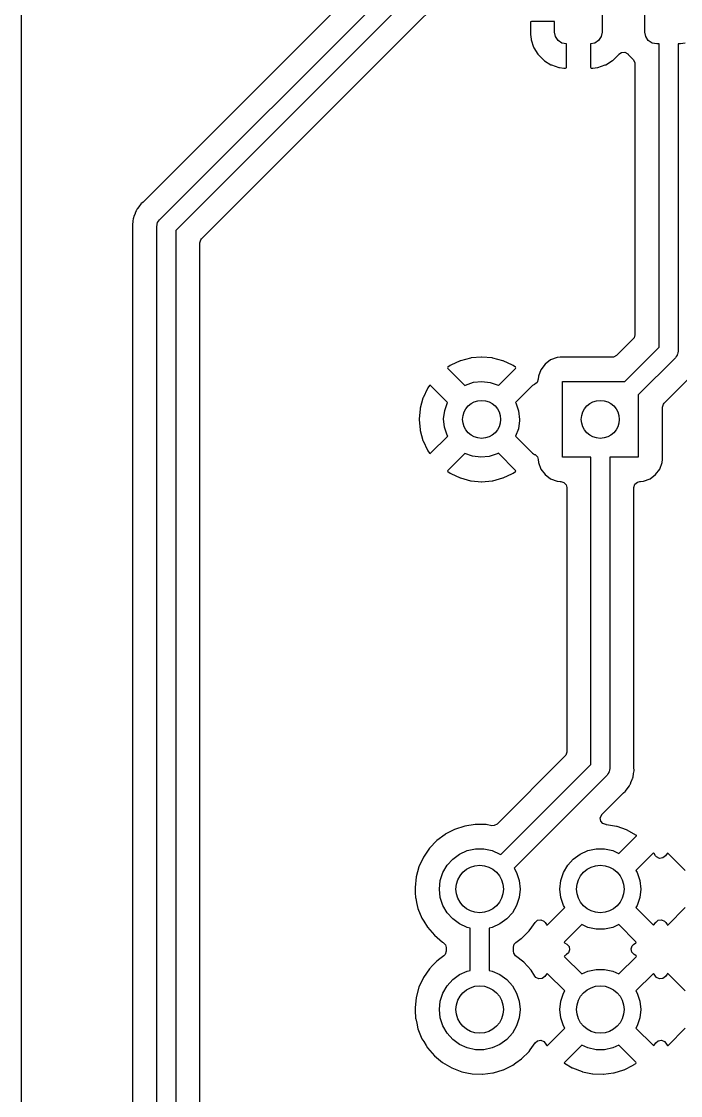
# Model space of a CAD drawing. Extents: x 87 to 116, y -228 to -39.
# Drawn here: x 86.87 to 100.75, y -205.76 to -183.13 of the extents above; entities that cross this region are included whole.
import ezdxf

# ---------------------------------------------------------------- set-up
doc = ezdxf.new("R2010")
doc.units = 0
doc.layers.add('BLACK', color=7, linetype='CONTINUOUS')

msp = doc.modelspace()

# ---------------------------------------------------------------- linework, layer by layer
at = {"layer": 'BLACK', "linetype": 'CONTINUOUS'}
for p, q in [((86.8685, -227.965), (86.8685, -38.7345)), ((89.7746, -187.311), (97.5218, -179.563)), ((97.7458, -179.905), (90.116, -187.535)), ((94.9679, -183.402), (97.8855, -180.485)), ((94.0366, -182.329), (89.4355, -186.931)), ((99.0983, -182.405), (99.0983, -183.355)), ((99.9983, -183.355), (99.9983, -182.405)), ((97.5919, -183.14), (97.5903, -183.148)), ((97.5903, -183.148), (97.5903, -183.402)), ((97.5931, -183.138), (97.5919, -183.14)), ((97.6084, -183.134), (97.5931, -183.138)), ((98.0983, -183.134), (97.6084, -183.134)), ((98.0983, -183.355), (98.0983, -183.134)), ((90.6614, -187.709), (94.9679, -183.402)), ((97.5903, -183.402), (97.5906, -183.409)), ((97.5906, -183.409), (97.6005, -183.504)), ((97.6005, -183.504), (97.6034, -183.518)), ((97.6034, -183.518), (97.6548, -183.672)), ((98.1173, -183.451), (98.0983, -183.355)), ((98.1715, -183.532), (98.1173, -183.451)), ((98.2526, -183.586), (98.1715, -183.532)), ((99.025, -183.532), (98.9439, -183.586)), ((99.0792, -183.451), (99.025, -183.532)), ((99.0983, -183.355), (99.0792, -183.451)), ((100.017, -183.451), (99.9983, -183.355)), ((100.071, -183.532), (100.017, -183.451)), ((100.153, -183.586), (100.071, -183.532)), ((97.6548, -183.672), (97.661, -183.685)), ((97.661, -183.685), (97.7463, -183.823)), ((98.3443, -183.604), (98.2526, -183.586)), ((98.3443, -184.099), (98.3443, -183.604)), ((98.9439, -183.586), (98.8523, -183.604)), ((98.8523, -183.604), (98.8523, -184.095)), ((100.248, -183.605), (100.153, -183.586)), ((100.298, -183.605), (100.248, -183.605)), ((100.298, -189.995), (100.298, -183.605)), ((100.748, -183.605), (100.698, -183.605)), ((100.698, -183.605), (100.698, -190.078)), ((100.844, -183.586), (100.748, -183.605)), ((97.7463, -183.823), (97.7554, -183.834)), ((97.7554, -183.834), (97.8701, -183.949)), ((97.8701, -183.949), (97.8815, -183.958)), ((97.8815, -183.958), (98.0195, -184.043)), ((99.1782, -184.042), (99.3161, -183.957)), ((99.3161, -183.957), (99.3275, -183.948)), ((99.3275, -183.948), (99.442, -183.833)), ((99.442, -183.833), (99.4491, -183.824)), ((99.4491, -183.824), (99.507, -183.783)), ((99.507, -183.783), (99.5779, -183.78)), ((99.5779, -183.78), (99.6393, -183.816)), ((99.6393, -183.816), (99.6461, -183.823)), ((99.6461, -183.823), (99.6498, -183.829)), ((99.6498, -183.829), (99.655, -183.835)), ((99.655, -183.835), (99.7528, -183.932)), ((99.7528, -183.932), (99.7869, -183.994)), ((99.7869, -183.994), (99.7898, -184.021)), ((98.0195, -184.043), (98.0327, -184.049)), ((98.0327, -184.049), (98.187, -184.1)), ((98.187, -184.1), (98.2003, -184.103)), ((98.2003, -184.103), (98.2947, -184.113)), ((98.2947, -184.113), (98.3011, -184.113)), ((98.3011, -184.113), (98.3261, -184.113)), ((98.3261, -184.113), (98.3414, -184.109)), ((98.3414, -184.109), (98.3426, -184.107)), ((98.3426, -184.107), (98.3443, -184.099)), ((98.8523, -184.095), (98.8567, -184.11)), ((98.8567, -184.11), (98.8581, -184.111)), ((98.8581, -184.111), (98.8658, -184.113)), ((98.8658, -184.113), (98.8954, -184.113)), ((98.8954, -184.113), (98.9019, -184.113)), ((98.9019, -184.113), (98.9975, -184.103)), ((98.9975, -184.103), (99.0109, -184.1)), ((99.0109, -184.1), (99.165, -184.048)), ((99.165, -184.048), (99.1782, -184.042)), ((99.7898, -184.021), (99.7898, -189.732)), ((89.4292, -186.936), (89.3856, -186.974)), ((89.4355, -186.931), (89.4292, -186.936)), ((89.2842, -187.122), (89.2638, -187.174)), ((89.2843, -187.122), (89.2842, -187.122)), ((89.287, -187.115), (89.2843, -187.122)), ((89.2914, -187.109), (89.287, -187.115)), ((89.2926, -187.106), (89.2914, -187.109)), ((89.301, -187.091), (89.2926, -187.106)), ((89.3024, -187.089), (89.301, -187.091)), ((89.3055, -187.082), (89.3024, -187.089)), ((89.3449, -187.032), (89.3055, -187.082)), ((89.3489, -187.027), (89.3449, -187.032)), ((89.3812, -186.981), (89.3489, -187.027)), ((89.3856, -186.974), (89.3812, -186.981)), ((89.2153, -187.344), (89.2037, -187.407)), ((89.2164, -187.338), (89.2153, -187.344)), ((89.2237, -187.282), (89.2164, -187.338)), ((89.2247, -187.275), (89.2237, -187.282)), ((89.2237, -187.282), (89.2237, -187.282)), ((89.2275, -187.267), (89.2247, -187.275)), ((89.2281, -187.265), (89.2275, -187.267)), ((89.2328, -187.249), (89.2281, -187.265)), ((89.2336, -187.246), (89.2328, -187.249)), ((89.235, -187.239), (89.2336, -187.246)), ((89.2612, -187.18), (89.235, -187.239)), ((89.2638, -187.174), (89.2612, -187.18)), ((89.7235, -187.419), (89.7272, -187.386)), ((89.7272, -187.386), (89.7334, -187.376)), ((89.7334, -187.376), (89.7359, -187.365)), ((89.7359, -187.365), (89.7568, -187.339)), ((89.7568, -187.339), (89.7746, -187.311)), ((89.2037, -187.407), (89.2041, -187.415)), ((89.2041, -187.415), (89.2041, -187.415)), ((89.2041, -187.415), (89.2073, -187.469)), ((89.2073, -187.469), (89.2075, -187.477)), ((89.2075, -187.477), (89.2075, -213.585)), ((89.716, -187.452), (89.7235, -187.419)), ((89.716, -213.614), (89.716, -187.452)), ((90.116, -187.535), (90.116, -213.531)), ((90.6245, -187.798), (90.6445, -187.73)), ((90.6245, -213.268), (90.6245, -187.798)), ((90.6445, -187.73), (90.6614, -187.709)), ((99.7529, -189.821), (99.4034, -190.171)), ((99.7698, -189.8), (99.7529, -189.821)), ((99.7898, -189.732), (99.7698, -189.8)), ((99.5772, -190.716), (100.298, -189.995)), ((100.698, -190.078), (100.691, -190.111)), ((96.1059, -190.285), (95.9085, -190.377)), ((96.1162, -190.281), (96.1059, -190.285)), ((96.3267, -190.224), (96.1162, -190.281)), ((96.3375, -190.222), (96.3267, -190.224)), ((96.5545, -190.203), (96.3375, -190.222)), ((96.5655, -190.203), (96.5545, -190.203)), ((96.7825, -190.222), (96.5655, -190.203)), ((96.7933, -190.224), (96.7825, -190.222)), ((97.0038, -190.281), (96.7933, -190.224)), ((97.0141, -190.285), (97.0038, -190.281)), ((97.2115, -190.377), (97.0141, -190.285)), ((98.0133, -190.265), (97.8967, -190.353)), ((98.1497, -190.214), (98.0133, -190.265)), ((98.2119, -190.207), (98.1497, -190.214)), ((99.3143, -190.207), (98.2119, -190.207)), ((99.3411, -190.205), (99.3143, -190.207)), ((99.4034, -190.171), (99.3411, -190.205)), ((100.64, -190.219), (99.86, -190.999)), ((100.657, -190.191), (100.64, -190.219)), ((100.678, -190.165), (100.657, -190.191)), ((100.681, -190.154), (100.678, -190.165)), ((100.687, -190.144), (100.681, -190.154)), ((100.691, -190.111), (100.687, -190.144)), ((95.847, -190.419), (95.8386, -190.429)), ((95.8386, -190.429), (95.8456, -190.442)), ((95.8456, -190.442), (96.2045, -190.801)), ((95.899, -190.382), (95.847, -190.419)), ((95.9085, -190.377), (95.899, -190.382)), ((96.9163, -190.801), (97.2751, -190.442)), ((97.221, -190.382), (97.2115, -190.377)), ((97.2722, -190.418), (97.221, -190.382)), ((97.2815, -190.43), (97.2722, -190.418)), ((97.2751, -190.442), (97.2815, -190.43)), ((97.8094, -190.469), (97.7583, -190.606)), ((97.8967, -190.353), (97.8094, -190.469)), ((96.2194, -190.792), (96.3882, -190.735)), ((96.3882, -190.735), (96.5656, -190.716)), ((96.5656, -190.716), (96.7427, -190.737)), ((96.7427, -190.737), (96.9107, -190.797)), ((97.6716, -190.782), (97.6336, -190.802)), ((97.6718, -190.782), (97.6716, -190.782)), ((97.672, -190.781), (97.6718, -190.782)), ((97.6829, -190.776), (97.672, -190.781)), ((97.7278, -190.738), (97.6818, -190.774)), ((97.6818, -190.774), (97.6829, -190.776)), ((97.7515, -190.671), (97.7278, -190.738)), ((97.7583, -190.606), (97.7515, -190.668)), ((97.7515, -190.668), (97.7515, -190.671)), ((98.26, -192.316), (98.26, -190.716)), ((98.26, -190.716), (99.5772, -190.716)), ((100.405, -191.173), (100.979, -190.599)), ((95.4206, -190.864), (95.3285, -191.062)), ((95.4261, -190.855), (95.4206, -190.864)), ((95.4619, -190.804), (95.4261, -190.855)), ((95.4739, -190.794), (95.4619, -190.804)), ((95.4857, -190.801), (95.4739, -190.794)), ((95.8441, -191.159), (95.4857, -190.801)), ((96.2045, -190.801), (96.2194, -190.792)), ((96.9107, -190.797), (96.9163, -190.801)), ((97.6336, -190.802), (97.2751, -191.16)), ((99.86, -190.999), (99.86, -192.316)), ((95.3248, -191.072), (95.2684, -191.283)), ((95.3285, -191.062), (95.3248, -191.072)), ((95.7824, -191.328), (95.8434, -191.16)), ((95.8434, -191.16), (95.8441, -191.159)), ((97.2751, -191.16), (97.2815, -191.17)), ((97.2815, -191.17), (97.3401, -191.339)), ((100.368, -191.262), (100.389, -191.194)), ((100.389, -191.194), (100.405, -191.173)), ((95.2665, -191.293), (95.2475, -191.511)), ((95.2684, -191.283), (95.2665, -191.293)), ((95.7601, -191.505), (95.7824, -191.328)), ((97.3401, -191.339), (97.36, -191.516)), ((100.368, -192.364), (100.368, -191.262)), ((95.2475, -191.511), (95.2475, -191.521)), ((95.2475, -191.521), (95.2665, -191.739)), ((95.7775, -191.682), (95.7601, -191.505)), ((95.8338, -191.852), (95.7775, -191.682)), ((97.3597, -191.538), (97.3349, -191.715)), ((97.36, -191.516), (97.3597, -191.538)), ((95.2665, -191.739), (95.2684, -191.749)), ((95.2684, -191.749), (95.3248, -191.96)), ((95.4864, -192.23), (95.8456, -191.871)), ((95.8456, -191.871), (95.8338, -191.852)), ((97.3349, -191.715), (97.2752, -191.872)), ((97.2752, -191.872), (97.6343, -192.231)), ((95.3248, -191.96), (95.3285, -191.97)), ((95.3285, -191.97), (95.4206, -192.168)), ((95.4206, -192.168), (95.4261, -192.177)), ((95.4261, -192.177), (95.4625, -192.229)), ((95.4625, -192.229), (95.473, -192.237)), ((95.473, -192.237), (95.4864, -192.23)), ((96.2036, -192.232), (95.8449, -192.59)), ((96.3665, -192.292), (96.2036, -192.232)), ((96.5432, -192.316), (96.3665, -192.292)), ((96.7209, -192.3), (96.5432, -192.316)), ((96.8905, -192.245), (96.7209, -192.3)), ((96.9148, -192.23), (96.8905, -192.245)), ((97.2744, -192.59), (96.9148, -192.23)), ((97.6343, -192.231), (97.676, -192.254)), ((97.676, -192.254), (97.686, -192.256)), ((97.686, -192.256), (97.7362, -192.306)), ((97.7362, -192.306), (97.7515, -192.36)), ((97.7515, -192.36), (97.7515, -192.361)), ((97.7515, -192.361), (97.7515, -192.364)), ((97.7515, -192.364), (97.7583, -192.426)), ((98.86, -192.316), (98.26, -192.316)), ((98.86, -198.79), (98.86, -192.316)), ((99.86, -192.316), (99.26, -192.316)), ((99.26, -192.316), (99.26, -198.873)), ((100.362, -192.426), (100.368, -192.364)), ((95.8449, -192.59), (95.8385, -192.602)), ((97.2814, -192.603), (97.2744, -192.59)), ((97.7583, -192.426), (97.8094, -192.563)), ((97.8094, -192.563), (97.8967, -192.679)), ((100.223, -192.679), (100.311, -192.563)), ((100.311, -192.563), (100.362, -192.426)), ((95.8385, -192.602), (95.8478, -192.614)), ((95.8478, -192.614), (95.899, -192.65)), ((95.899, -192.65), (95.9085, -192.655)), ((95.9085, -192.655), (96.1059, -192.747)), ((96.1059, -192.747), (96.1162, -192.751)), ((96.1162, -192.751), (96.3267, -192.808)), ((96.3267, -192.808), (96.3375, -192.81)), ((96.3375, -192.81), (96.5545, -192.829)), ((96.5655, -192.829), (96.7825, -192.81)), ((96.7825, -192.81), (96.7933, -192.808)), ((96.7933, -192.808), (97.0038, -192.751)), ((97.0038, -192.751), (97.0141, -192.747)), ((97.0141, -192.747), (97.2115, -192.655)), ((97.2115, -192.655), (97.221, -192.65)), ((97.221, -192.65), (97.273, -192.613)), ((97.273, -192.613), (97.2814, -192.603)), ((97.8967, -192.679), (98.0133, -192.767)), ((98.0133, -192.767), (98.1497, -192.818)), ((98.1497, -192.818), (98.2119, -192.825)), ((99.9081, -192.825), (99.9703, -192.818)), ((99.9703, -192.818), (100.107, -192.767)), ((100.107, -192.767), (100.223, -192.679)), ((96.5545, -192.829), (96.5655, -192.829)), ((98.2119, -192.825), (98.2255, -192.825)), ((98.2255, -192.825), (98.2936, -192.845)), ((98.2936, -192.845), (98.3401, -192.898)), ((98.3401, -192.898), (98.3515, -192.951)), ((98.3515, -192.951), (98.3515, -198.527)), ((99.7685, -192.951), (99.7885, -192.882)), ((99.7685, -198.848), (99.7685, -192.951)), ((99.7885, -192.882), (99.8422, -192.836)), ((99.8422, -192.836), (99.8945, -192.825)), ((99.8945, -192.825), (99.9081, -192.825)), ((98.3146, -198.616), (96.8873, -200.043)), ((98.3315, -198.595), (98.3146, -198.616)), ((98.3515, -198.527), (98.3315, -198.595)), ((96.9614, -200.688), (98.86, -198.79)), ((99.2525, -198.905), (99.2488, -198.939)), ((99.26, -198.873), (99.2525, -198.905)), ((99.7607, -198.98), (99.7709, -198.925)), ((99.7687, -198.855), (99.7685, -198.848)), ((99.7723, -198.917), (99.7687, -198.855)), ((99.7709, -198.925), (99.7723, -198.917)), ((99.2014, -199.014), (97.2424, -200.973)), ((99.2192, -198.986), (99.2014, -199.014)), ((99.2401, -198.96), (99.2192, -198.986)), ((99.2426, -198.948), (99.2401, -198.96)), ((99.2488, -198.939), (99.2426, -198.948)), ((99.6943, -199.196), (99.7122, -199.15)), ((99.7122, -199.15), (99.7148, -199.144)), ((99.7148, -199.144), (99.7151, -199.143)), ((99.7151, -199.143), (99.741, -199.086)), ((99.741, -199.086), (99.7424, -199.078)), ((99.7424, -199.078), (99.7432, -199.076)), ((99.7432, -199.076), (99.7479, -199.06)), ((99.7479, -199.06), (99.7485, -199.057)), ((99.7485, -199.057), (99.7513, -199.05)), ((99.7513, -199.05), (99.7596, -198.987)), ((99.7596, -198.987), (99.7607, -198.98)), ((99.5468, -199.388), (99.5847, -199.355)), ((99.5847, -199.355), (99.5904, -199.35)), ((99.5847, -199.355), (99.5847, -199.355)), ((99.5904, -199.35), (99.6271, -199.298)), ((99.6271, -199.298), (99.631, -199.293)), ((99.631, -199.293), (99.6705, -199.242)), ((99.6705, -199.242), (99.6736, -199.235)), ((99.6736, -199.235), (99.675, -199.233)), ((99.675, -199.233), (99.6834, -199.218)), ((99.6834, -199.218), (99.6846, -199.216)), ((99.6846, -199.216), (99.689, -199.21)), ((99.689, -199.21), (99.6943, -199.196)), ((99.0937, -199.841), (99.5405, -199.394)), ((99.5405, -199.394), (99.5468, -199.388)), ((96.4249, -200.053), (96.2041, -200.086)), ((96.4301, -200.053), (96.4249, -200.053)), ((96.5737, -200.054), (96.4301, -200.053)), ((96.4301, -200.053), (96.4301, -200.053)), ((96.6483, -200.055), (96.5737, -200.054)), ((96.6534, -200.056), (96.6483, -200.055)), ((96.7761, -200.078), (96.6534, -200.056)), ((96.6534, -200.056), (96.6534, -200.056)), ((96.8873, -200.043), (96.825, -200.077)), ((99.0584, -199.91), (99.0886, -199.846)), ((99.0676, -199.981), (99.0584, -199.91)), ((99.1134, -200.035), (99.0676, -199.981)), ((99.0886, -199.846), (99.0937, -199.841)), ((99.178, -200.055), (99.1134, -200.035)), ((99.1806, -200.056), (99.1779, -200.055)), ((99.1779, -200.055), (99.178, -200.055)), ((99.1813, -200.056), (99.1806, -200.056)), ((99.1831, -200.056), (99.1813, -200.056)), ((99.1933, -200.057), (99.1831, -200.056)), ((99.403, -200.094), (99.1933, -200.057)), ((95.7895, -200.262), (95.6191, -200.39)), ((95.7936, -200.259), (95.7895, -200.262)), ((95.7895, -200.262), (95.7895, -200.262)), ((95.9918, -200.156), (95.7936, -200.259)), ((96.2041, -200.086), (95.9918, -200.156)), ((96.825, -200.077), (96.7761, -200.078)), ((99.413, -200.097), (99.403, -200.094)), ((99.6137, -200.168), (99.413, -200.097)), ((99.6231, -200.172), (99.6137, -200.168)), ((99.8096, -200.275), (99.6231, -200.172)), ((99.8136, -200.278), (99.8096, -200.275)), ((99.8134, -200.3), (99.8194, -200.289)), ((99.8204, -200.287), (99.8136, -200.278)), ((99.8194, -200.289), (99.8204, -200.287)), ((95.615, -200.393), (95.4606, -200.555)), ((95.6191, -200.39), (95.615, -200.393)), ((99.4517, -200.662), (99.8134, -200.3)), ((95.3347, -200.739), (95.2407, -200.942)), ((95.4606, -200.555), (95.3347, -200.739)), ((95.9512, -200.781), (96.095, -200.676)), ((96.095, -200.676), (96.2573, -200.604)), ((96.2573, -200.604), (96.4312, -200.567)), ((96.4312, -200.567), (96.6088, -200.567)), ((96.6088, -200.567), (96.7827, -200.604)), ((96.7827, -200.604), (96.945, -200.676)), ((96.945, -200.676), (96.9614, -200.688)), ((98.4912, -200.781), (98.635, -200.676)), ((98.635, -200.676), (98.7973, -200.604)), ((98.7973, -200.604), (98.9712, -200.567)), ((98.9712, -200.567), (99.1488, -200.567)), ((99.1488, -200.567), (99.3227, -200.604)), ((99.3227, -200.604), (99.4517, -200.662)), ((100.173, -200.659), (99.8103, -201.021)), ((100.182, -200.654), (100.173, -200.659)), ((100.193, -200.664), (100.182, -200.654)), ((100.223, -200.71), (100.193, -200.664)), ((100.244, -200.735), (100.223, -200.71)), ((100.308, -200.766), (100.244, -200.735)), ((100.433, -200.713), (100.378, -200.758)), ((100.466, -200.665), (100.433, -200.713)), ((100.478, -200.655), (100.466, -200.665)), ((100.49, -200.662), (100.478, -200.655)), ((100.85, -201.021), (100.49, -200.662)), ((95.2407, -200.942), (95.181, -201.157)), ((95.7435, -201.067), (95.8323, -200.913)), ((95.8323, -200.913), (95.9512, -200.781)), ((98.2835, -201.067), (98.3723, -200.913)), ((98.3723, -200.913), (98.4912, -200.781)), ((100.378, -200.758), (100.308, -200.766)), ((95.181, -201.157), (95.1573, -201.379)), ((95.6886, -201.236), (95.7435, -201.067)), ((97.2424, -200.973), (97.2965, -201.067)), ((97.2965, -201.067), (97.3514, -201.236)), ((98.2286, -201.236), (98.2835, -201.067)), ((99.8103, -201.021), (99.8365, -201.067)), ((99.8365, -201.067), (99.8914, -201.236)), ((95.1573, -201.379), (95.1575, -201.384)), ((95.1575, -201.384), (95.1575, -201.384)), ((95.1575, -201.384), (95.163, -201.479)), ((95.67, -201.412), (95.6886, -201.236)), ((95.6886, -201.589), (95.67, -201.412)), ((97.3514, -201.236), (97.37, -201.412)), ((97.37, -201.412), (97.3514, -201.589)), ((98.21, -201.412), (98.2286, -201.236)), ((98.2286, -201.589), (98.21, -201.412)), ((99.8914, -201.236), (99.91, -201.412)), ((99.91, -201.412), (99.8914, -201.589)), ((95.163, -201.479), (95.1701, -201.602)), ((95.1701, -201.602), (95.1712, -201.607)), ((95.1712, -201.607), (95.1712, -201.607)), ((95.1712, -201.607), (95.1911, -201.695)), ((95.7435, -201.758), (95.6886, -201.589)), ((97.3514, -201.589), (97.2965, -201.758)), ((98.2835, -201.758), (98.2286, -201.589)), ((99.8914, -201.589), (99.8365, -201.758)), ((95.1911, -201.695), (95.2192, -201.82)), ((95.2192, -201.82), (95.3033, -202.027)), ((95.8323, -201.912), (95.7435, -201.758)), ((97.2965, -201.758), (97.2077, -201.912)), ((97.9457, -202.168), (98.3097, -201.804)), ((98.3097, -201.804), (98.2835, -201.758)), ((99.8365, -201.758), (99.8103, -201.804)), ((99.8103, -201.804), (100.17, -202.164)), ((100.486, -202.168), (100.85, -201.804)), ((95.3033, -202.027), (95.3401, -202.087)), ((95.3401, -202.087), (95.4173, -202.213)), ((95.9512, -202.044), (95.8323, -201.912)), ((96.095, -202.149), (95.9512, -202.044)), ((97.0888, -202.044), (96.945, -202.149)), ((97.2077, -201.912), (97.0888, -202.044)), ((97.6896, -202.115), (97.737, -202.072)), ((97.737, -202.072), (97.8069, -202.06)), ((97.8069, -202.06), (97.8723, -202.087)), ((97.8723, -202.087), (97.9002, -202.119)), ((100.229, -202.115), (100.277, -202.071)), ((100.277, -202.071), (100.347, -202.059)), ((100.347, -202.059), (100.412, -202.087)), ((100.412, -202.087), (100.44, -202.119)), ((95.4173, -202.213), (95.42, -202.218)), ((95.42, -202.218), (95.5662, -202.386)), ((96.2573, -202.221), (96.095, -202.149)), ((96.32, -202.234), (96.2573, -202.221)), ((96.32, -203.131), (96.32, -202.234)), ((96.7827, -202.221), (96.72, -202.234)), ((96.72, -202.234), (96.72, -203.131)), ((96.945, -202.149), (96.7827, -202.221)), ((97.3999, -202.454), (97.5581, -202.296)), ((97.5581, -202.296), (97.6176, -202.213)), ((97.6176, -202.213), (97.6885, -202.115)), ((97.6885, -202.115), (97.6896, -202.115)), ((97.9002, -202.119), (97.9265, -202.162)), ((97.9265, -202.162), (97.9369, -202.171)), ((97.9369, -202.171), (97.9457, -202.168)), ((98.6683, -202.163), (98.3067, -202.525)), ((98.7973, -202.221), (98.6683, -202.163)), ((98.9712, -202.258), (98.7973, -202.221)), ((99.1488, -202.258), (98.9712, -202.258)), ((99.3227, -202.221), (99.1488, -202.258)), ((99.4517, -202.163), (99.3227, -202.221)), ((99.8107, -202.522), (99.4517, -202.163)), ((100.17, -202.164), (100.182, -202.17)), ((100.182, -202.17), (100.194, -202.161)), ((100.194, -202.161), (100.228, -202.114)), ((100.228, -202.114), (100.229, -202.115)), ((100.44, -202.119), (100.466, -202.162)), ((100.466, -202.162), (100.477, -202.171)), ((100.477, -202.171), (100.486, -202.168)), ((95.5662, -202.386), (95.7381, -202.529)), ((95.7381, -202.529), (95.7491, -202.536)), ((95.7491, -202.536), (95.7978, -202.587)), ((97.2485, -202.573), (97.2813, -202.538)), ((97.2813, -202.538), (97.2825, -202.537)), ((97.2825, -202.537), (97.3957, -202.457)), ((97.3957, -202.457), (97.3999, -202.454)), ((97.3957, -202.457), (97.3957, -202.457)), ((98.3067, -202.525), (98.3, -202.537)), ((98.3, -202.537), (98.3053, -202.544)), ((98.3053, -202.544), (98.3525, -202.572)), ((99.7598, -202.581), (99.8092, -202.546)), ((99.8092, -202.546), (99.8162, -202.537)), ((99.8176, -202.536), (99.8107, -202.522)), ((99.8162, -202.537), (99.8176, -202.536)), ((95.8115, -202.723), (95.7915, -202.791)), ((95.7978, -202.587), (95.8115, -202.644)), ((95.8115, -202.644), (95.8115, -202.723)), ((97.2285, -202.641), (97.2485, -202.573)), ((97.2285, -202.72), (97.2285, -202.641)), ((97.2353, -202.761), (97.2285, -202.72)), ((97.2764, -202.819), (97.2353, -202.761)), ((98.3875, -202.759), (98.3471, -202.793)), ((98.3525, -202.572), (98.4012, -202.624)), ((98.4143, -202.693), (98.3875, -202.759)), ((98.4012, -202.624), (98.4143, -202.693)), ((99.7074, -202.674), (99.7325, -202.608)), ((99.7221, -202.744), (99.7074, -202.674)), ((99.7721, -202.794), (99.7221, -202.744)), ((99.7325, -202.608), (99.7598, -202.581)), ((95.6114, -202.937), (95.5286, -203.024)), ((95.615, -202.933), (95.6114, -202.937)), ((95.6799, -202.884), (95.615, -202.933)), ((95.7612, -202.823), (95.6799, -202.884)), ((95.7915, -202.791), (95.7612, -202.823)), ((97.4456, -202.952), (97.2764, -202.819)), ((97.4497, -202.956), (97.4456, -202.952)), ((97.4456, -202.952), (97.4456, -202.952)), ((97.6, -203.121), (97.4497, -202.956)), ((98.3097, -202.818), (98.3012, -202.829)), ((98.3012, -202.829), (98.308, -202.841)), ((98.308, -202.841), (98.6683, -203.202)), ((98.3297, -202.803), (98.3097, -202.818)), ((98.3385, -202.797), (98.3297, -202.803)), ((98.3471, -202.793), (98.3385, -202.797)), ((99.4517, -203.202), (99.8134, -202.84)), ((99.8096, -202.815), (99.7721, -202.794)), ((99.8136, -202.818), (99.8096, -202.815)), ((99.8134, -202.84), (99.8204, -202.827)), ((99.8204, -202.827), (99.8136, -202.818)), ((95.4606, -203.095), (95.3347, -203.279)), ((95.5286, -203.024), (95.4606, -203.095)), ((95.9512, -203.321), (96.095, -203.216)), ((96.095, -203.216), (96.2573, -203.144)), ((96.2573, -203.144), (96.32, -203.131)), ((96.72, -203.131), (96.7827, -203.144)), ((96.7827, -203.144), (96.945, -203.216)), ((96.945, -203.216), (97.0888, -203.321)), ((97.6028, -203.125), (97.6, -203.121)), ((97.6836, -203.25), (97.6028, -203.125)), ((97.6028, -203.125), (97.6028, -203.125)), ((97.926, -203.205), (97.8935, -203.253)), ((97.9383, -203.195), (97.926, -203.205)), ((97.9498, -203.202), (97.9383, -203.195)), ((98.3097, -203.561), (97.9498, -203.202)), ((98.6683, -203.202), (98.7973, -203.144)), ((98.7973, -203.144), (98.9712, -203.107)), ((98.9712, -203.107), (99.1488, -203.107)), ((99.1488, -203.107), (99.3227, -203.144)), ((99.3227, -203.144), (99.4517, -203.202)), ((100.173, -203.199), (99.8103, -203.561)), ((100.182, -203.194), (100.173, -203.199)), ((100.193, -203.204), (100.182, -203.194)), ((100.223, -203.25), (100.193, -203.204)), ((100.466, -203.205), (100.433, -203.253)), ((100.478, -203.195), (100.466, -203.205)), ((100.49, -203.202), (100.478, -203.195)), ((100.85, -203.561), (100.49, -203.202)), ((95.3347, -203.279), (95.2407, -203.482)), ((95.7435, -203.607), (95.8323, -203.453)), ((95.8323, -203.453), (95.9512, -203.321)), ((97.0888, -203.321), (97.2077, -203.453)), ((97.2077, -203.453), (97.2965, -203.607)), ((97.7043, -203.274), (97.6836, -203.25)), ((97.7681, -203.306), (97.7043, -203.274)), ((97.8386, -203.298), (97.7681, -203.306)), ((97.8935, -203.253), (97.8386, -203.298)), ((100.244, -203.275), (100.223, -203.25)), ((100.308, -203.306), (100.244, -203.275)), ((100.378, -203.298), (100.308, -203.306)), ((100.433, -203.253), (100.378, -203.298)), ((95.2407, -203.482), (95.181, -203.697)), ((95.6886, -203.776), (95.7435, -203.607)), ((97.2965, -203.607), (97.3514, -203.776)), ((98.2286, -203.776), (98.2835, -203.607)), ((98.2835, -203.607), (98.3097, -203.561)), ((99.8103, -203.561), (99.8365, -203.607)), ((99.8365, -203.607), (99.8914, -203.776)), ((95.181, -203.697), (95.1573, -203.919)), ((95.67, -203.952), (95.6886, -203.776)), ((97.3514, -203.776), (97.37, -203.952)), ((98.21, -203.952), (98.2286, -203.776)), ((99.8914, -203.776), (99.91, -203.952)), ((95.1573, -203.919), (95.1575, -203.924)), ((95.1575, -203.924), (95.1575, -203.924)), ((95.1575, -203.924), (95.1599, -203.965)), ((95.1599, -203.965), (95.1701, -204.142)), ((95.6886, -204.129), (95.67, -203.952)), ((95.7435, -204.298), (95.6886, -204.129)), ((97.3514, -204.129), (97.2965, -204.298)), ((97.37, -203.952), (97.3514, -204.129)), ((98.2286, -204.129), (98.21, -203.952)), ((98.2835, -204.298), (98.2286, -204.129)), ((99.8914, -204.129), (99.8365, -204.298)), ((99.91, -203.952), (99.8914, -204.129)), ((95.1701, -204.142), (95.1712, -204.147)), ((95.1712, -204.147), (95.1712, -204.147)), ((95.1712, -204.147), (95.1923, -204.241)), ((95.1923, -204.241), (95.2192, -204.36)), ((95.2192, -204.36), (95.3033, -204.567)), ((95.8323, -204.452), (95.7435, -204.298)), ((97.2965, -204.298), (97.2077, -204.452)), ((97.9457, -204.708), (98.3097, -204.344)), ((98.3097, -204.344), (98.2835, -204.298)), ((99.8365, -204.298), (99.8103, -204.344)), ((99.8103, -204.344), (100.17, -204.704)), ((100.486, -204.708), (100.85, -204.344)), ((95.3033, -204.567), (95.3401, -204.627)), ((95.9512, -204.584), (95.8323, -204.452)), ((96.095, -204.689), (95.9512, -204.584)), ((97.0888, -204.584), (96.945, -204.689)), ((97.2077, -204.452), (97.0888, -204.584)), ((95.3401, -204.627), (95.39, -204.709)), ((95.39, -204.709), (95.42, -204.758)), ((95.42, -204.758), (95.5662, -204.926)), ((96.2573, -204.761), (96.095, -204.689)), ((96.4312, -204.798), (96.2573, -204.761)), ((96.6088, -204.798), (96.4312, -204.798)), ((96.7827, -204.761), (96.6088, -204.798)), ((96.945, -204.689), (96.7827, -204.761)), ((97.5581, -204.836), (97.5844, -204.799)), ((97.5844, -204.799), (97.6885, -204.655)), ((97.6885, -204.655), (97.6896, -204.655)), ((97.6896, -204.655), (97.737, -204.612)), ((97.737, -204.612), (97.8069, -204.6)), ((97.8069, -204.6), (97.8723, -204.627)), ((97.8723, -204.627), (97.9002, -204.659)), ((97.9002, -204.659), (97.9265, -204.702)), ((97.9265, -204.702), (97.9369, -204.711)), ((97.9369, -204.711), (97.9457, -204.708)), ((98.6683, -204.703), (98.3067, -205.065)), ((98.7973, -204.761), (98.6683, -204.703)), ((98.9712, -204.798), (98.7973, -204.761)), ((99.1488, -204.798), (98.9712, -204.798)), ((99.3227, -204.761), (99.1488, -204.798)), ((99.4517, -204.703), (99.3227, -204.761)), ((99.8107, -205.062), (99.4517, -204.703)), ((100.17, -204.704), (100.182, -204.71)), ((100.182, -204.71), (100.194, -204.701)), ((100.194, -204.701), (100.228, -204.654)), ((100.228, -204.654), (100.229, -204.655)), ((100.229, -204.655), (100.277, -204.611)), ((100.277, -204.611), (100.347, -204.599)), ((100.347, -204.599), (100.412, -204.627)), ((100.412, -204.627), (100.44, -204.659)), ((100.44, -204.659), (100.466, -204.702)), ((100.466, -204.702), (100.477, -204.711)), ((100.477, -204.711), (100.486, -204.708)), ((95.5662, -204.926), (95.7381, -205.069)), ((97.2825, -205.077), (97.3999, -204.994)), ((97.3999, -204.994), (97.5581, -204.836)), ((95.7381, -205.069), (95.931, -205.182)), ((95.931, -205.182), (96.1397, -205.262)), ((96.1397, -205.262), (96.1448, -205.263)), ((96.1448, -205.263), (96.1448, -205.263)), ((96.1448, -205.263), (96.2496, -205.284)), ((96.8084, -205.284), (97.0124, -205.223)), ((97.0124, -205.223), (97.0174, -205.222)), ((97.0124, -205.223), (97.0124, -205.223)), ((97.0174, -205.222), (97.218, -205.123)), ((97.218, -205.123), (97.2825, -205.077)), ((98.3067, -205.065), (98.3, -205.077)), ((98.3, -205.077), (98.3053, -205.084)), ((98.3053, -205.084), (98.4668, -205.179)), ((98.4668, -205.179), (98.476, -205.183)), ((98.476, -205.183), (98.675, -205.259)), ((98.675, -205.259), (98.6849, -205.262)), ((98.6849, -205.262), (98.8936, -205.305)), ((99.3483, -205.284), (99.5523, -205.223)), ((99.5523, -205.223), (99.5618, -205.219)), ((99.5618, -205.219), (99.7531, -205.125)), ((99.7531, -205.125), (99.7619, -205.12)), ((99.7619, -205.12), (99.8092, -205.086)), ((99.8092, -205.086), (99.8162, -205.077)), ((99.8176, -205.076), (99.8107, -205.062)), ((99.8162, -205.077), (99.8176, -205.076)), ((96.2496, -205.284), (96.3586, -205.306)), ((96.3586, -205.306), (96.3638, -205.306)), ((96.3638, -205.306), (96.3638, -205.306)), ((96.3638, -205.306), (96.5767, -205.314)), ((96.5767, -205.314), (96.5767, -205.314)), ((96.5767, -205.314), (96.5818, -205.314)), ((96.5818, -205.314), (96.587, -205.314)), ((96.587, -205.314), (96.7983, -205.287)), ((96.587, -205.314), (96.587, -205.314)), ((96.7983, -205.287), (96.8034, -205.286)), ((96.7983, -205.287), (96.7983, -205.287)), ((96.8034, -205.286), (96.8084, -205.284)), ((98.8936, -205.305), (98.9038, -205.306)), ((98.9038, -205.306), (99.1166, -205.314)), ((99.1166, -205.314), (99.1269, -205.313)), ((99.1269, -205.313), (99.3382, -205.286)), ((99.3382, -205.286), (99.3483, -205.284))]:
    msp.add_line(p, q, dxfattribs=at)
at = {"layer": 'BLACK'}
for centre, radius in [((96.56, -191.516), 0.4), ((99.06, -191.516), 0.4), ((96.52, -201.412), 0.5), ((99.06, -201.412), 0.5), ((96.52, -203.952), 0.5), ((99.06, -203.952), 0.5)]:
    msp.add_circle(centre, radius, dxfattribs=at)

doc.saveas('drawing.dxf')
